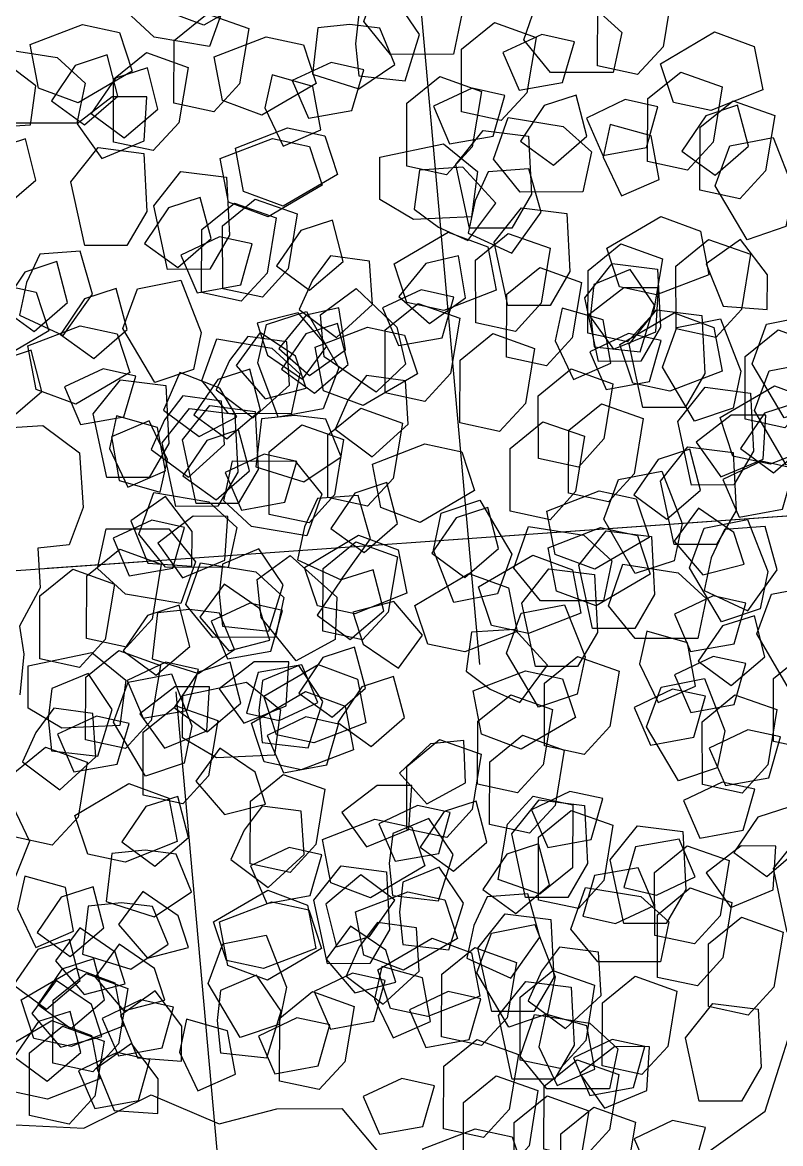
# Model space of a CAD drawing. Header units: metres. Extents: x 1851758 to 1852050, y 5187822 to 5188223.
# Drawn here: x 1851887.604 to 1851888.36, y 5187879.302 to 5187880.419 of the extents above; entities that cross this region are included whole.
import ezdxf

# ---------------------------------------------------------------- set-up
doc = ezdxf.new("R2010")
doc.units = ezdxf.units.M
doc.header["$LTSCALE"] = 2.5
doc.linetypes.add('L5', pattern=[1.15, 0.8, -0.175, 0, -0.175])
doc.layers.add('PAR', color=11, linetype='L5', lineweight=30)
doc.layers.add('PRO_PAR_SURF', color=157, linetype='CONTINUOUS', lineweight=20)
doc.layers.add('PRO_PAR_CONT_DA', color=40, linetype='CONTINUOUS', plot=False)
for name, color, linetype in [('PRO_VOI', 7, 'CONTINUOUS'), ('PRO_VOI_PLANCHETTES', 232, 'CONTINUOUS'), ('PRO_VOI_VEG', 81, 'CONTINUOUS'), ('TAL_HACH', 44, 'CONTINUOUS')]:
    doc.layers.add(name, color=color, linetype=linetype)

# ---------------------------------------------------------------- blocks, each defined once
blk = doc.blocks.new('arbuste fleurs blanches')
at = {"layer": 'PRO_VOI_VEG', "color": 66}
for points in [[(-2.1508, -1.1008), (-2.0363, -1.2123), (-1.9779, -1.2264), (-1.8647, -1.3138), (-1.6081, -1.3189), (-1.4477, -1.3611), (-1.3076, -1.5669), (-1.289, -1.7508), (-1.1135, -1.7947), (-0.894, -1.8385), (-0.7021, -2.0296), (-0.2656, -2.0387), (-0.1296, -2.2747), (0.1703, -2.2565), (0.2612, -2.0659), (0.2791, -1.8569), (0.4424, -1.8024), (0.6242, -2.1204), (0.7967, -2.1022)], [(-0.9984, 0.5446), (-0.9657, 0.4566), (-0.9971, 0.3707), (-1.0994, 0.3328), (-1.1789, 0.3381), (-1.2027, 0.3963), (-1.2777, 0.369), (-1.3627, 0.3869), (-1.4134, 0.3629), (-1.4934, 0.3469)], [(-1.6746, 0.3292), (-1.7674, 0.2455), (-1.9447, 0.2618)], [(-2.3176, 0.1111), (-2.285, -0.0213), (-2.1831, -0.1313), (-2.1994, -0.2779), (-2.1382, -0.3798), (-2.1006, -0.5032), (-2.1765, -0.6174), (-2.2311, -0.6953), (-2.2169, -0.8499), (-2.1502, -0.9086), (-2.1508, -1.1008)]]:
    blk.add_lwpolyline(points, dxfattribs=at)
at = {"layer": 'PRO_VOI_VEG'}
for points in [[(-0.2911, 0.783), (-0.3781, 0.8151), (-0.4281, 0.7318), (-0.3981, 0.6506), (-0.3207, 0.6627), (-0.2996, 0.7192)], [(-0.3685, 0.5631), (-0.4045, 0.683), (-0.3572, 0.7529), (-0.2691, 0.7486), (-0.2547, 0.6379), (-0.2875, 0.5698)], [(-0.5472, 0.7337), (-0.5747, 0.6569), (-0.5007, 0.609), (-0.4282, 0.6525), (-0.4659, 0.7076)], [(-0.3422, 0.541), (-0.3698, 0.4641), (-0.2958, 0.4163), (-0.2233, 0.4598), (-0.261, 0.5149)], [(-1.5821, 0.2548), (-1.5661, 0.1634), (-1.4689, 0.162), (-1.4138, 0.2287), (-1.4631, 0.2896), (-1.5226, 0.2794)], [(-2.0513, 0.1942), (-2.0789, 0.1174), (-2.0049, 0.0695), (-1.9324, 0.113), (-1.9701, 0.1681)], [(-1.9375, 0.179), (-1.965, 0.1022), (-1.891, 0.0543), (-1.8185, 0.0978), (-1.8562, 0.1529)], [(-1.3506, 0.1743), (-1.3782, 0.0975), (-1.3042, 0.0496), (-1.2317, 0.0932), (-1.2694, 0.1483)], [(-0.8593, 0.1739), (-0.8869, 0.097), (-0.8129, 0.0492), (-0.7404, 0.0927), (-0.7781, 0.1478)], [(-2.1885, 0.152), (-2.216, 0.0751), (-2.1421, 0.0273), (-2.0695, 0.0708), (-2.1072, 0.1259)], [(-2.0746, 0.1368), (-2.1022, 0.0599), (-2.0282, 0.0121), (-1.9557, 0.0556), (-1.9934, 0.1107)], [(-1.615, 0.0546), (-1.4948, 0.0899), (-1.4253, 0.0422), (-1.4301, -0.0459), (-1.5409, -0.0597), (-1.6088, -0.0264)], [(-0.5279, 0.1003), (-0.5555, 0.0235), (-0.4815, -0.0244), (-0.409, 0.0192), (-0.4467, 0.0742)], [(-1.7165, 0.0686), (-1.7441, -0.0082), (-1.6701, -0.0561), (-1.5976, -0.0125), (-1.6353, 0.0425)], [(-1.238, -0.1087), (-1.274, 0.0112), (-1.2267, 0.081), (-1.1386, 0.0768), (-1.1241, -0.0339), (-1.157, -0.1021)], [(-0.0229, -0.1173), (-0.0589, 0.0026), (-0.0116, 0.0725), (0.0765, 0.0683), (0.091, -0.0425), (0.0581, -0.1106)], [(-1.4301, 0.0449), (-1.4577, -0.032), (-1.3837, -0.0798), (-1.3112, -0.0363), (-1.3489, 0.0188)], [(-0.7222, 0.0321), (-0.7497, -0.0448), (-0.6758, -0.0926), (-0.6032, -0.0491), (-0.641, 0.006)], [(-0.3706, -0.2508), (-0.2836, -0.2829), (-0.2336, -0.1996), (-0.2636, -0.1184), (-0.341, -0.1304), (-0.3621, -0.187)], [(-2.1485, -0.2182), (-2.0958, -0.2806), (-2.0173, -0.2407), (-2.0185, -0.1561), (-2.0851, -0.161)], [(-1.1724, -0.1759), (-1.1999, -0.2528), (-1.1259, -0.3006), (-1.0534, -0.2571), (-1.0911, -0.202)], [(0.0333, -0.4332), (-0.0027, -0.3133), (0.0446, -0.2435), (0.1326, -0.2477), (0.1471, -0.3585), (0.1143, -0.4266)], [(-0.2121, -0.4432), (-0.2482, -0.3233), (-0.2009, -0.2535), (-0.1128, -0.2577), (-0.0983, -0.3684), (-0.1312, -0.4366)], [(-0.9882, -0.36), (-1.0158, -0.4368), (-0.9418, -0.4847), (-0.8693, -0.4411), (-0.907, -0.386)], [(-1.6651, -0.4792), (-1.6491, -0.5705), (-1.5519, -0.572), (-1.4968, -0.5052), (-1.5461, -0.4443), (-1.6056, -0.4545)], [(-1.2238, -0.6127), (-1.1368, -0.6448), (-1.0868, -0.5615), (-1.1168, -0.4804), (-1.1942, -0.4924), (-1.2153, -0.5489)], [(-0.5762, -0.5317), (-0.5236, -0.5942), (-0.4451, -0.5543), (-0.4463, -0.4697), (-0.5128, -0.4746)], [(-1.9362, -0.5611), (-1.8836, -0.6236), (-1.8051, -0.5837), (-1.8063, -0.4991), (-1.8728, -0.504)], [(-1.7524, -0.5266), (-1.7364, -0.6179), (-1.6392, -0.6193), (-1.5841, -0.5526), (-1.6334, -0.4917), (-1.6929, -0.5019)], [(-0.9817, -0.7148), (-1.0177, -0.5949), (-0.9704, -0.525), (-0.8823, -0.5292), (-0.8678, -0.64), (-0.9007, -0.7081)], [(-0.9115, -0.7603), (-0.8259, -0.669), (-0.7418, -0.6747), (-0.7012, -0.753), (-0.7896, -0.8212), (-0.8651, -0.827)], [(-0.7619, -0.7129), (-0.7895, -0.7897), (-0.7155, -0.8375), (-0.643, -0.794), (-0.6807, -0.7389)], [(-0.9998, -0.9168), (-1.0358, -0.7969), (-0.9885, -0.7271), (-0.9004, -0.7313), (-0.8859, -0.842), (-0.9188, -0.9102)], [(-1.9104, -1.004), (-1.9464, -0.8841), (-1.8992, -0.8143), (-1.8111, -0.8185), (-1.7966, -0.9293), (-1.8294, -0.9974)], [(-1.1451, -0.877), (-1.0925, -0.9394), (-1.014, -0.8995), (-1.0152, -0.8149), (-1.0818, -0.8199)], [(-1.9343, -0.9022), (-1.8816, -0.9646), (-1.8031, -0.9247), (-1.8043, -0.8401), (-1.8709, -0.8451)], [(-1.6391, -1.0293), (-1.6751, -0.9094), (-1.6278, -0.8395), (-1.5397, -0.8438), (-1.5252, -0.9545), (-1.5581, -1.0227)], [(-0.9667, -0.8581), (-1.0294, -0.9103), (-0.99, -0.9891), (-0.9054, -0.9884), (-0.9099, -0.9218)], [(-0.613, -0.8903), (-0.6405, -0.9672), (-0.5666, -1.015), (-0.494, -0.9715), (-0.5318, -0.9164)], [(-0.6181, -0.9866), (-0.5326, -0.8953), (-0.4484, -0.901), (-0.4078, -0.9793), (-0.4963, -1.0475), (-0.5717, -1.0533)], [(-1.0435, -0.9306), (-1.071, -1.0075), (-0.9971, -1.0553), (-0.9245, -1.0118), (-0.9622, -0.9567)], [(-1.0434, -1.1183), (-0.9578, -1.027), (-0.8737, -1.0327), (-0.8331, -1.111), (-0.9216, -1.1792), (-0.997, -1.185)], [(-1.3884, -1.1069), (-1.4159, -1.1838), (-1.342, -1.2316), (-1.2694, -1.1881), (-1.3071, -1.133)]]:
    blk.add_lwpolyline(points, close=True, dxfattribs=at)
at = {"layer": 'PRO_VOI_VEG', "color": 67}
for points in [[(-0.7815, 0.4984), (-0.8729, 0.5839), (-0.8671, 0.6681), (-0.7888, 0.7087), (-0.7206, 0.6202), (-0.7148, 0.5448)], [(-0.238, 0.4868), (-0.3294, 0.5724), (-0.3236, 0.6565), (-0.2453, 0.6971), (-0.1771, 0.6087), (-0.1713, 0.5332)], [(-0.3408, 0.6245), (-0.3679, 0.5474), (-0.2936, 0.5001), (-0.2213, 0.544), (-0.2594, 0.5989)], [(-0.9483, 0.602), (-0.9754, 0.525), (-0.9011, 0.4776), (-0.8288, 0.5216), (-0.8669, 0.5765)], [(-0.7642, 0.6032), (-0.7912, 0.5262), (-0.717, 0.4789), (-0.6447, 0.5228), (-0.6828, 0.5777)], [(-0.0463, 0.5381), (-0.0111, 0.4179), (-0.0588, 0.3484), (-0.1468, 0.3532), (-0.1606, 0.464), (-0.1273, 0.532)], [(-0.815, 0.32), (-0.9063, 0.4056), (-0.9006, 0.4897), (-0.8223, 0.5304), (-0.7541, 0.4419), (-0.7483, 0.3665)], [(-0.0183, 0.2902), (-0.1096, 0.3758), (-0.1039, 0.4599), (-0.0256, 0.5005), (0.0426, 0.412), (0.0484, 0.3366)], [(-0.7818, 0.4743), (-0.8088, 0.3972), (-0.7346, 0.3499), (-0.6623, 0.3939), (-0.7004, 0.4487)], [(-0.82, 0.2667), (-0.735, 0.3587), (-0.6508, 0.3534), (-0.6097, 0.2754), (-0.6978, 0.2066), (-0.7731, 0.2003)], [(-0.5601, 0.3653), (-0.5872, 0.2883), (-0.5129, 0.2409), (-0.4407, 0.2849), (-0.4787, 0.3397)], [(-0.157, 0.1283), (-0.2484, 0.2139), (-0.2426, 0.298), (-0.1643, 0.3386), (-0.0961, 0.2501), (-0.0903, 0.1747)], [(-0.8963, 0.2556), (-0.9485, 0.3184), (-1.0272, 0.2789), (-1.0266, 0.1943), (-0.96, 0.1989)], [(-1.6199, 0.304), (-1.652, 0.217), (-1.5687, 0.1669), (-1.4875, 0.1969), (-1.4995, 0.2743), (-1.5561, 0.2954)], [(-0.5619, 0.2893), (-0.6243, 0.2367), (-0.5844, 0.1581), (-0.4998, 0.1593), (-0.5048, 0.2259)], [(-0.3189, 0.0357), (-0.4102, 0.1213), (-0.4045, 0.2055), (-0.3262, 0.2461), (-0.258, 0.1576), (-0.2522, 0.0822)], [(-0.9497, 0.2356), (-0.9818, 0.1486), (-0.8985, 0.0985), (-0.8173, 0.1285), (-0.8293, 0.2059), (-0.8859, 0.227)], [(-0.602, 0.1901), (-0.4821, 0.2262), (-0.4123, 0.1789), (-0.4165, 0.0908), (-0.5272, 0.0763), (-0.5954, 0.1092)], [(-1.1314, 0.0214), (-1.1666, 0.1416), (-1.1189, 0.2111), (-1.0308, 0.2063), (-1.0171, 0.0955), (-1.0504, 0.0275)], [(-0.9823, 0.16), (-1.0094, 0.083), (-0.9351, 0.0356), (-0.8629, 0.0796), (-0.9009, 0.1345)], [(-0.8019, -0.0117), (-0.8372, 0.1084), (-0.7895, 0.178), (-0.7014, 0.1732), (-0.6876, 0.0623), (-0.7209, -0.0056)], [(-2.0185, 0.1154), (-2.0953, 0.1429), (-2.1432, 0.0689), (-2.0996, -0.0036), (-2.0445, 0.0341)], [(-1.5771, 0.0606), (-1.4921, 0.1525), (-1.4079, 0.1473), (-1.3668, 0.0692), (-1.4548, 0.0005), (-1.5302, -0.0058)], [(-1.9046, 0.1002), (-1.9815, 0.1277), (-2.0293, 0.0537), (-1.9858, -0.0188), (-1.9307, 0.0189)], [(-1.2583, 0.1306), (-1.3497, 0.1147), (-1.3511, 0.0175), (-1.2844, -0.0376), (-1.2235, 0.0117), (-1.2337, 0.0712)], [(-0.7297, -0.014), (-0.6529, -0.0416), (-0.605, 0.0324), (-0.6485, 0.1049), (-0.7036, 0.0672)], [(-0.9258, 0.0739), (-0.8905, -0.0462), (-0.9382, -0.1158), (-1.0263, -0.111), (-1.0401, -0.0001), (-1.0068, 0.0678)], [(-0.118, 0.0509), (-0.1015, -0.0404), (-0.0043, -0.0412), (0.0504, 0.0259), (0.0007, 0.0865), (-0.0587, 0.0759)], [(-1.166, 0.0193), (-1.2428, 0.0469), (-1.2906, -0.0271), (-1.2471, -0.0996), (-1.192, -0.0619)], [(-1.9132, 0.0152), (-1.9901, 0.0428), (-2.0379, -0.0312), (-1.9944, -0.1037), (-1.9393, -0.066)], [(-1.7994, 0), (-1.8762, 0.0276), (-1.924, -0.0464), (-1.8805, -0.1189), (-1.8254, -0.0812)], [(-1.247, -0.0015), (-1.2304, -0.0927), (-1.1332, -0.0935), (-1.0785, -0.0264), (-1.1282, 0.0341), (-1.1877, 0.0236)], [(-0.5984, 0.0323), (-0.6305, -0.0547), (-0.5472, -0.1048), (-0.466, -0.0748), (-0.4781, 0.0026), (-0.5346, 0.0237)], [(-2.1785, 0.0209), (-2.241, -0.0317), (-2.2011, -0.1102), (-2.1165, -0.109), (-2.1214, -0.0424)], [(-2.0647, 0.0057), (-2.1271, -0.0469), (-2.0872, -0.1254), (-2.0026, -0.1242), (-2.0075, -0.0576)], [(-1.0071, -0.0269), (-0.8872, 0.0091), (-0.8174, -0.0381), (-0.8216, -0.1262), (-0.9324, -0.1407), (-1.0005, -0.1079)], [(-0.6541, -0.2303), (-0.7455, -0.1447), (-0.7397, -0.0606), (-0.6614, -0.02), (-0.5933, -0.1084), (-0.5874, -0.1839)], [(-1.4812, -0.0656), (-1.5581, -0.038), (-1.6059, -0.112), (-1.5624, -0.1845), (-1.5073, -0.1468)], [(-0.8063, -0.1042), (-0.8384, -0.1912), (-0.7551, -0.2412), (-0.674, -0.2112), (-0.686, -0.1338), (-0.7425, -0.1127)], [(-1.6883, -0.1499), (-1.7204, -0.2369), (-1.6371, -0.287), (-1.5559, -0.257), (-1.568, -0.1796), (-1.6245, -0.1585)], [(-1.4301, -0.1487), (-1.4926, -0.2013), (-1.4527, -0.2798), (-1.3681, -0.2786), (-1.373, -0.212)], [(-0.9987, -0.153), (-1.0258, -0.2301), (-0.9515, -0.2774), (-0.8793, -0.2334), (-0.9173, -0.1786)], [(-2.0228, -0.2688), (-1.9378, -0.1769), (-1.8536, -0.1821), (-1.8125, -0.2601), (-1.9005, -0.3289), (-1.9759, -0.3352)], [(-1.6892, -0.191), (-1.7516, -0.2436), (-1.7117, -0.3221), (-1.6271, -0.321), (-1.6321, -0.2544)], [(-1.3312, -0.1852), (-1.3583, -0.2623), (-1.284, -0.3096), (-1.2117, -0.2657), (-1.2498, -0.2108)], [(-2.0629, -0.2401), (-2.0463, -0.3313), (-1.9492, -0.3321), (-1.8945, -0.265), (-1.9442, -0.2045), (-2.0036, -0.215)], [(-1.3651, -0.2765), (-1.3922, -0.3535), (-1.3179, -0.4009), (-1.2457, -0.3569), (-1.2837, -0.3021)], [(-0.5237, -0.3128), (-0.4038, -0.2768), (-0.334, -0.3241), (-0.3382, -0.4122), (-0.4489, -0.4267), (-0.5171, -0.3938)], [(-2.0097, -0.3029), (-2.0722, -0.3555), (-2.0323, -0.434), (-1.9477, -0.4328), (-1.9526, -0.3662)], [(-0.1508, -0.2947), (-0.1779, -0.3717), (-0.1036, -0.419), (-0.0313, -0.3751), (-0.0694, -0.3202)], [(-1.5901, -0.5241), (-1.6815, -0.4385), (-1.6757, -0.3544), (-1.5974, -0.3138), (-1.5292, -0.4023), (-1.5234, -0.4777)], [(-1.893, -0.3839), (-1.9555, -0.4365), (-1.9155, -0.515), (-1.831, -0.5138), (-1.8359, -0.4472)], [(-1.7474, -0.4162), (-1.8242, -0.3887), (-1.8721, -0.4626), (-1.8285, -0.5352), (-1.7734, -0.4974)], [(-1.7098, -0.6279), (-1.8011, -0.5424), (-1.7953, -0.4582), (-1.7171, -0.4176), (-1.6489, -0.5061), (-1.6431, -0.5815)], [(-1.5355, -0.4126), (-1.5979, -0.4652), (-1.558, -0.5437), (-1.4734, -0.5425), (-1.4784, -0.4759)], [(-0.0691, -0.4081), (-0.1315, -0.4607), (-0.0916, -0.5393), (-0.007, -0.5381), (-0.012, -0.4715)], [(-1.8454, -0.4364), (-1.8775, -0.5234), (-1.7942, -0.5734), (-1.713, -0.5434), (-1.7251, -0.466), (-1.7816, -0.4449)], [(-1.53, -0.4692), (-1.4101, -0.4332), (-1.3403, -0.4805), (-1.3445, -0.5686), (-1.4553, -0.583), (-1.5234, -0.5502)], [(-0.8639, -0.4857), (-0.744, -0.4497), (-0.6742, -0.4969), (-0.6784, -0.585), (-0.7891, -0.5995), (-0.8573, -0.5667)], [(-0.7472, -0.5099), (-0.6273, -0.4739), (-0.5574, -0.5211), (-0.5617, -0.6092), (-0.6724, -0.6237), (-0.7405, -0.5909)], [(-1.5564, -0.5049), (-1.5834, -0.5819), (-1.5092, -0.6293), (-1.4369, -0.5853), (-1.475, -0.5305)], [(-1.2206, -0.7276), (-1.312, -0.6421), (-1.3062, -0.5579), (-1.2279, -0.5173), (-1.1598, -0.6058), (-1.1539, -0.6812)], [(-0.5018, -0.5525), (-0.4853, -0.6438), (-0.3881, -0.6446), (-0.3334, -0.5775), (-0.3831, -0.517), (-0.4425, -0.5275)], [(-0.8352, -0.7662), (-0.9265, -0.6806), (-0.9208, -0.5964), (-0.8425, -0.5558), (-0.7743, -0.6443), (-0.7685, -0.7197)], [(-0.5139, -0.5474), (-0.5763, -0.6), (-0.5364, -0.6785), (-0.4518, -0.6773), (-0.4567, -0.6107)], [(-1.8739, -0.5768), (-1.9363, -0.6294), (-1.8964, -0.7079), (-1.8118, -0.7067), (-1.8168, -0.6401)], [(-1.2217, -0.6515), (-1.1367, -0.5596), (-1.0525, -0.5648), (-1.0114, -0.6429), (-1.0995, -0.7116), (-1.1748, -0.7179)], [(-0.9046, -0.7893), (-0.9959, -0.7037), (-0.9901, -0.6196), (-0.9119, -0.579), (-0.8437, -0.6674), (-0.8379, -0.7429)], [(-0.4826, -0.6007), (-0.3912, -0.6863), (-0.397, -0.7704), (-0.4753, -0.811), (-0.5435, -0.7226), (-0.5493, -0.6471)], [(-0.0782, -0.6092), (-0.1053, -0.6862), (-0.031, -0.7336), (0.0412, -0.6896), (0.0032, -0.6347)], [(-1.6021, -0.6486), (-1.6292, -0.7256), (-1.5549, -0.773), (-1.4827, -0.729), (-1.5207, -0.6742)], [(-0.4212, -0.6992), (-0.3013, -0.6632), (-0.2315, -0.7104), (-0.2357, -0.7985), (-0.3465, -0.813), (-0.4146, -0.7802)], [(-2.1242, -0.8918), (-2.2156, -0.8062), (-2.2098, -0.7221), (-2.1315, -0.6815), (-2.0633, -0.7699), (-2.0575, -0.8454)], [(-1.8499, -0.7764), (-1.7649, -0.6844), (-1.6808, -0.6897), (-1.6396, -0.7677), (-1.7277, -0.8364), (-1.8031, -0.8427)], [(-0.2102, -0.7843), (-0.1252, -0.6924), (-0.041, -0.6976), (0.0001, -0.7757), (-0.0879, -0.8444), (-0.1633, -0.8507)], [(-1.4221, -0.696), (-1.4845, -0.7486), (-1.4446, -0.8271), (-1.36, -0.8259), (-1.365, -0.7593)], [(-0.5871, -0.7868), (-0.5021, -0.6949), (-0.4179, -0.7001), (-0.3768, -0.7782), (-0.4649, -0.8469), (-0.5402, -0.8532)], [(-2.14, -0.7686), (-2.0201, -0.7326), (-1.9502, -0.7799), (-1.9544, -0.868), (-2.0652, -0.8825), (-2.1333, -0.8496)], [(-1.5905, -0.7609), (-1.4706, -0.7249), (-1.4008, -0.7721), (-1.405, -0.8602), (-1.5158, -0.8747), (-1.5839, -0.8419)], [(-1.9065, -0.817), (-1.7866, -0.781), (-1.7168, -0.8283), (-1.721, -0.9164), (-1.8318, -0.9309), (-1.8999, -0.898)], [(-1.7886, -0.7983), (-1.8207, -0.8853), (-1.7374, -0.9353), (-1.6562, -0.9053), (-1.6683, -0.8279), (-1.7248, -0.8068)], [(-0.7509, -0.8439), (-0.8277, -0.8163), (-0.8756, -0.8903), (-0.832, -0.9628), (-0.7769, -0.9251)], [(-1.1684, -0.834), (-1.2308, -0.8866), (-1.1909, -0.9652), (-1.1063, -0.964), (-1.1113, -0.8974)], [(-0.565, -0.8338), (-0.4737, -0.9193), (-0.4794, -1.0035), (-0.5577, -1.0441), (-0.6259, -0.9556), (-0.6317, -0.8802)], [(-1.2833, -0.961), (-1.1983, -0.8691), (-1.1142, -0.8743), (-1.073, -0.9524), (-1.1611, -1.0211), (-1.2365, -1.0274)], [(-0.9547, -0.9525), (-0.8697, -0.8606), (-0.7855, -0.8658), (-0.7444, -0.9438), (-0.8324, -1.0126), (-0.9078, -1.0189)], [(-0.5295, -0.956), (-0.4445, -0.8641), (-0.3603, -0.8693), (-0.3192, -0.9474), (-0.4072, -1.0161), (-0.4826, -1.0224)], [(-1.0828, -0.8926), (-1.1453, -0.9452), (-1.1053, -1.0237), (-1.0208, -1.0226), (-1.0257, -0.956)], [(-0.6824, -0.8742), (-0.7449, -0.9268), (-0.7049, -1.0053), (-0.6204, -1.0042), (-0.6253, -0.9376)], [(-1.8719, -0.9178), (-1.9344, -0.9704), (-1.8944, -1.0489), (-1.8099, -1.0477), (-1.8148, -0.9812)], [(-1.5919, -1.0031), (-1.472, -0.9671), (-1.4022, -1.0144), (-1.4064, -1.1025), (-1.5172, -1.117), (-1.5853, -1.0841)], [(-1.3179, -0.9814), (-1.3803, -1.034), (-1.3404, -1.1125), (-1.2558, -1.1113), (-1.2608, -1.0447)], [(-1.2767, -1.0085), (-1.1568, -0.9725), (-1.0869, -1.0198), (-1.0912, -1.1079), (-1.2019, -1.1223), (-1.2701, -1.0895)], [(-1.6707, -1.0324), (-1.5508, -0.9964), (-1.4809, -1.0437), (-1.4851, -1.1318), (-1.5959, -1.1463), (-1.664, -1.1134)], [(-1.2031, -1.0006), (-1.2655, -1.0532), (-1.2256, -1.1318), (-1.141, -1.1306), (-1.146, -1.064)], [(-1.9924, -1.0793), (-2.0548, -1.1319), (-2.0149, -1.2104), (-1.9303, -1.2092), (-1.9352, -1.1426)]]:
    blk.add_lwpolyline(points, close=True, dxfattribs=at)
at = {"layer": 'PRO_VOI_VEG', "color": 254}
for points in [[(-0.7684, 0.5637), (-0.7821, 0.4686), (-0.6868, 0.436), (-0.6111, 0.4839), (-0.6401, 0.5597), (-0.7019, 0.5688)], [(-0.3701, 0.5623), (-0.4219, 0.4955), (-0.3644, 0.4246), (-0.279, 0.4442), (-0.2984, 0.5105)], [(-0.2753, 0.3889), (-0.1552, 0.4241), (-0.0857, 0.3764), (-0.0904, 0.2883), (-0.2013, 0.2745), (-0.2692, 0.3078)], [(-1.0353, 0.2587), (-0.9827, 0.1962), (-0.9042, 0.2362), (-0.9054, 0.3207), (-0.9719, 0.3158)], [(-1.127, 0.2765), (-1.0917, 0.1564), (-1.1394, 0.0869), (-1.2275, 0.0916), (-1.2413, 0.2025), (-1.208, 0.2704)], [(-0.3478, 0.0588), (-0.4392, 0.1444), (-0.4334, 0.2285), (-0.3551, 0.2692), (-0.287, 0.1807), (-0.2812, 0.1053)], [(-1.5472, 0.2524), (-1.6099, 0.2002), (-1.5705, 0.1214), (-1.4859, 0.1221), (-1.4904, 0.1887)], [(-1.1411, 0.258), (-1.2039, 0.2058), (-1.1645, 0.127), (-1.0799, 0.1276), (-1.0844, 0.1942)], [(-1.9668, 0.1728), (-1.9142, 0.1103), (-1.8357, 0.1503), (-1.8369, 0.2348), (-1.9035, 0.2299)], [(-1.5421, 0.1958), (-1.422, 0.231), (-1.3524, 0.1833), (-1.3572, 0.0952), (-1.468, 0.0814), (-1.536, 0.1147)], [(-0.7864, 0.2245), (-0.8675, 0.2342), (-0.8976, 0.1514), (-0.8389, 0.0904), (-0.7937, 0.1395)], [(-0.2956, 0.1554), (-0.243, 0.0929), (-0.1645, 0.1328), (-0.1657, 0.2174), (-0.2323, 0.2125)], [(-2.189, 0.1864), (-2.0977, 0.1008), (-2.1034, 0.0167), (-2.1817, -0.0239), (-2.2499, 0.0646), (-2.2557, 0.14)], [(-2.0752, 0.1712), (-1.9838, 0.0856), (-1.9896, 0.0015), (-2.0679, -0.0391), (-2.136, 0.0494), (-2.1419, 0.1248)], [(-1.6928, 0.1731), (-1.6008, 0.0881), (-1.6061, 0.0039), (-1.6841, -0.0372), (-1.7529, 0.0508), (-1.7592, 0.1262)], [(-1.1253, 0.1693), (-1.1771, 0.1025), (-1.1196, 0.0316), (-1.0342, 0.0512), (-1.0537, 0.1175)], [(-0.0497, 0.1567), (-0.141, 0.1408), (-0.1425, 0.0436), (-0.0757, -0.0115), (-0.0149, 0.0378), (-0.025, 0.0972)], [(-1.4048, 0.1501), (-1.4676, 0.0979), (-1.4281, 0.0192), (-1.3435, 0.0198), (-1.3481, 0.0864)], [(-0.799, 0.1454), (-0.8317, 0.0586), (-0.7487, 0.008), (-0.6673, 0.0375), (-0.6789, 0.115), (-0.7353, 0.1364)], [(-0.6642, 0.0938), (-0.7413, 0.1209), (-0.7886, 0.0466), (-0.7447, -0.0256), (-0.6898, 0.0124)], [(-1.8583, 0.0962), (-1.953, 0.0799), (-1.9547, -0.0208), (-1.8857, -0.078), (-1.8225, -0.0271), (-1.8329, 0.0346)], [(-1.7445, 0.081), (-1.8391, 0.0647), (-1.8408, -0.036), (-1.7718, -0.0932), (-1.7087, -0.0423), (-1.7191, 0.0194)], [(-0.9515, 0.081), (-1.0143, 0.0287), (-0.9749, -0.05), (-0.8903, -0.0494), (-0.8948, 0.0172)], [(-0.5981, 0.017), (-0.6875, -0.0769), (-0.7746, -0.0701), (-0.816, 0.0113), (-0.7238, 0.0811), (-0.6456, 0.0865)], [(-0.6841, 0.049), (-0.7184, -0.0251), (-0.6489, -0.0793), (-0.5728, -0.0423), (-0.6055, 0.0159)], [(-0.8287, 0.0421), (-0.9234, 0.0258), (-0.9251, -0.0748), (-0.8561, -0.1321), (-0.7929, -0.0811), (-0.8033, -0.0195)], [(-2.0962, -0.0645), (-2.1627, -0.0123), (-2.2339, -0.0693), (-2.2149, -0.1548), (-2.1484, -0.1358)], [(-0.7127, -0.1621), (-0.6748, -0.0427), (-0.5964, -0.0118), (-0.526, -0.065), (-0.5766, -0.1646), (-0.6422, -0.2023)], [(-1.9823, -0.0797), (-2.0488, -0.0275), (-2.1201, -0.0845), (-2.1011, -0.17), (-2.0346, -0.151)], [(-1.0736, -0.0901), (-1.1268, -0.2034), (-1.2086, -0.2239), (-1.2714, -0.1619), (-1.2082, -0.0698), (-1.1383, -0.041)], [(-0.2615, -0.0353), (-0.1997, -0.1494), (-0.233, -0.2301), (-0.3232, -0.2444), (-0.3612, -0.1351), (-0.3422, -0.0591)], [(-1.4157, -0.1115), (-1.3243, -0.1971), (-1.3301, -0.2812), (-1.4084, -0.3218), (-1.4766, -0.2333), (-1.4824, -0.1579)], [(-1.4469, -0.1431), (-1.4309, -0.2345), (-1.3337, -0.2359), (-1.2786, -0.1692), (-1.3279, -0.1083), (-1.3874, -0.1185)], [(-0.1338, -0.1088), (-0.1966, -0.161), (-0.1571, -0.2398), (-0.0726, -0.2392), (-0.0771, -0.1725)], [(-1.3572, -0.12), (-1.2658, -0.2056), (-1.2716, -0.2897), (-1.3499, -0.3303), (-1.4181, -0.2419), (-1.4239, -0.1664)], [(-1.0879, -0.1246), (-0.996, -0.2096), (-1.0012, -0.2938), (-1.0792, -0.3349), (-1.148, -0.2468), (-1.1543, -0.1715)], [(-0.4569, -0.123), (-0.3656, -0.2086), (-0.3713, -0.2927), (-0.4496, -0.3333), (-0.5178, -0.2449), (-0.5236, -0.1694)], [(-0.1287, -0.1655), (-0.0086, -0.1302), (0.061, -0.1779), (0.0562, -0.266), (-0.0547, -0.2798), (-0.1226, -0.2465)], [(-1.8169, -0.1524), (-1.7256, -0.238), (-1.7314, -0.3221), (-1.8096, -0.3627), (-1.8778, -0.2743), (-1.8836, -0.1988)], [(-1.6853, -0.1893), (-1.5651, -0.154), (-1.4956, -0.2017), (-1.5004, -0.2898), (-1.6112, -0.3036), (-1.6792, -0.2703)], [(-0.5169, -0.1505), (-0.5511, -0.2246), (-0.4816, -0.2788), (-0.4055, -0.2418), (-0.4383, -0.1836)], [(-1.8064, -0.3738), (-1.8977, -0.2883), (-1.892, -0.2041), (-1.8137, -0.1635), (-1.7455, -0.252), (-1.7397, -0.3274)], [(-0.8447, -0.4058), (-0.9361, -0.3203), (-0.9303, -0.2361), (-0.852, -0.1955), (-0.7838, -0.284), (-0.778, -0.3594)], [(0.0086, -0.2111), (-0.0542, -0.2633), (-0.0147, -0.3421), (0.0698, -0.3414), (0.0653, -0.2748)], [(-1.2273, -0.3613), (-1.1505, -0.3889), (-1.1026, -0.3149), (-1.1462, -0.2424), (-1.2013, -0.2801)], [(-0.3565, -0.247), (-0.3701, -0.3421), (-0.2749, -0.3747), (-0.1991, -0.3267), (-0.2281, -0.2509), (-0.29, -0.2418)], [(-1.6723, -0.4863), (-1.6431, -0.407), (-1.7193, -0.3568), (-1.7948, -0.4012), (-1.7562, -0.4586)], [(-1.0979, -0.3569), (-1.006, -0.4419), (-1.0113, -0.526), (-1.0893, -0.5671), (-1.158, -0.4791), (-1.1643, -0.4037)], [(-0.8597, -0.4215), (-0.9446, -0.5134), (-1.0288, -0.5082), (-1.0699, -0.4301), (-0.9819, -0.3614), (-0.9065, -0.3551)], [(-1.4273, -0.4233), (-1.4705, -0.4926), (-1.4083, -0.5549), (-1.3282, -0.5277), (-1.3535, -0.4659)], [(-1.0259, -0.4683), (-0.9345, -0.5539), (-0.9403, -0.638), (-1.0186, -0.6786), (-1.0868, -0.5901), (-1.0926, -0.5147)], [(-0.1978, -0.5191), (-0.1451, -0.5815), (-0.0666, -0.5416), (-0.0678, -0.457), (-0.1344, -0.462)], [(-1.815, -0.4935), (-1.7236, -0.5791), (-1.7294, -0.6632), (-1.8077, -0.7038), (-1.8759, -0.6153), (-1.8817, -0.5399)], [(-0.3061, -0.5207), (-0.2147, -0.6063), (-0.2205, -0.6904), (-0.2988, -0.731), (-0.367, -0.6425), (-0.3728, -0.5671)], [(0.0763, -0.5188), (0.1682, -0.6038), (0.163, -0.688), (0.085, -0.7291), (0.0162, -0.641), (0.0099, -0.5657)], [(-0.2133, -0.7716), (-0.2798, -0.7194), (-0.351, -0.7764), (-0.332, -0.8619), (-0.2655, -0.8429)]]:
    blk.add_lwpolyline(points, close=True, dxfattribs=at)
at = {"layer": 'PRO_VOI_VEG', "color": 77}
for points in [[(-0.598, 0.4786), (-0.4844, 0.5411), (-0.4034, 0.5084), (-0.3886, 0.4182), (-0.4976, 0.3795), (-0.5738, 0.398)], [(-1.0287, 0.3041), (-0.9151, 0.3665), (-0.8341, 0.3338), (-0.8193, 0.2437), (-0.9283, 0.205), (-1.0045, 0.2235)], [(-0.5966, 0.3068), (-0.483, 0.3693), (-0.402, 0.3366), (-0.3871, 0.2464), (-0.4962, 0.2077), (-0.5723, 0.2262)], [(-1.0446, 0.1562), (-0.931, 0.2186), (-0.85, 0.1859), (-0.8352, 0.0958), (-0.9442, 0.0571), (-1.0204, 0.0756)], [(-1.0275, 0.1189), (-0.9139, 0.1814), (-0.8329, 0.1487), (-0.8181, 0.0585), (-0.9271, 0.0198), (-1.0033, 0.0384)], [(-1.4616, 0.1072), (-1.5134, 0.0404), (-1.4559, -0.0305), (-1.3705, -0.011), (-1.39, 0.0554)], [(-1.3685, -0.0304), (-1.4203, -0.0972), (-1.3629, -0.1681), (-1.2775, -0.1485), (-1.2969, -0.0822)], [(-0.3461, -0.247), (-0.2325, -0.1845), (-0.1515, -0.2172), (-0.1366, -0.3074), (-0.2457, -0.3461), (-0.3218, -0.3276)], [(-0.4722, -0.3645), (-0.3586, -0.302), (-0.2776, -0.3348), (-0.2628, -0.4249), (-0.3718, -0.4636), (-0.448, -0.4451)], [(-1.8322, -0.3939), (-1.7186, -0.3314), (-1.6376, -0.3642), (-1.6228, -0.4543), (-1.7318, -0.493), (-1.808, -0.4745)], [(-0.4436, -0.5241), (-0.4954, -0.591), (-0.4379, -0.6618), (-0.3525, -0.6423), (-0.372, -0.5759)], [(-1.1463, -0.6224), (-1.0326, -0.5599), (-0.9517, -0.5926), (-0.9368, -0.6828), (-1.0459, -0.7215), (-1.122, -0.7029)], [(-0.5903, -0.6805), (-0.4766, -0.6181), (-0.3957, -0.6508), (-0.3808, -0.7409), (-0.4899, -0.7796), (-0.566, -0.7611)], [(-1.0412, -0.7098), (-0.9275, -0.6473), (-0.8466, -0.68), (-0.8317, -0.7702), (-0.9408, -0.8089), (-1.0169, -0.7903)], [(-1.8303, -0.735), (-1.7166, -0.6725), (-1.6357, -0.7052), (-1.6208, -0.7954), (-1.7299, -0.834), (-1.806, -0.8155)], [(-1.5931, -0.7348), (-1.4794, -0.6724), (-1.3985, -0.7051), (-1.3836, -0.7952), (-1.4927, -0.8339), (-1.5688, -0.8154)], [(-1.9476, -0.8126), (-1.834, -0.7501), (-1.753, -0.7829), (-1.7382, -0.873), (-1.8472, -0.9117), (-1.9234, -0.8932)], [(-0.6261, -0.8017), (-0.678, -0.8685), (-0.6205, -0.9394), (-0.5351, -0.9198), (-0.5545, -0.8535)], [(-1.5867, -0.9375), (-1.4731, -0.8751), (-1.3921, -0.9078), (-1.3772, -0.9979), (-1.4863, -1.0366), (-1.5624, -1.0181)], [(-0.9051, -0.9017), (-0.9187, -0.9968), (-0.8235, -1.0295), (-0.7477, -0.9815), (-0.7767, -0.9057), (-0.8386, -0.8966)], [(-1.8835, -1.1825), (-1.7699, -1.12), (-1.6889, -1.1527), (-1.6741, -1.2429), (-1.7831, -1.2816), (-1.8593, -1.2631)]]:
    blk.add_lwpolyline(points, close=True, dxfattribs=at)
at = {"layer": 'PRO_VOI_VEG', "color": 9}
for points in [[(-0.384, 0.4825), (-0.2639, 0.5178), (-0.1944, 0.4701), (-0.1991, 0.382), (-0.31, 0.3682), (-0.3779, 0.4015)], [(-0.8798, 0.4371), (-0.9426, 0.3849), (-0.9032, 0.3061), (-0.8186, 0.3068), (-0.8231, 0.3734)], [(-1.4131, 0.3297), (-1.293, 0.365), (-1.2235, 0.3173), (-1.2283, 0.2292), (-1.3391, 0.2154), (-1.407, 0.2487)], [(-1.7683, 0.2807), (-1.6482, 0.3159), (-1.5787, 0.2682), (-1.5835, 0.1801), (-1.6943, 0.1663), (-1.7622, 0.1996)], [(-1.3479, 0.2516), (-1.2278, 0.2868), (-1.1583, 0.2391), (-1.163, 0.1511), (-1.2739, 0.1373), (-1.3418, 0.1706)], [(-0.6212, 0.2287), (-0.5011, 0.2639), (-0.4316, 0.2162), (-0.4363, 0.1281), (-0.5472, 0.1144), (-0.6151, 0.1477)], [(-0.165, 0.1755), (-0.2278, 0.1233), (-0.1884, 0.0445), (-0.1038, 0.0451), (-0.1083, 0.1118)], [(-2.2919, 0.0897), (-2.1717, 0.125), (-2.1022, 0.0773), (-2.107, -0.0108), (-2.2178, -0.0246), (-2.2858, 0.0087)], [(-2.178, 0.0745), (-2.0579, 0.1098), (-1.9883, 0.0621), (-1.9931, -0.026), (-2.104, -0.0398), (-2.1719, -0.0065)], [(-1.2441, 0.0231), (-1.3068, -0.0291), (-1.2674, -0.1079), (-1.1828, -0.1072), (-1.1873, -0.0406)], [(-0.2631, -0.0917), (-0.143, -0.0564), (-0.0735, -0.1041), (-0.0783, -0.1922), (-0.1891, -0.206), (-0.257, -0.1727)], [(-1.3385, -0.227), (-1.2757, -0.1748), (-1.3151, -0.096), (-1.3997, -0.0966), (-1.3952, -0.1633)], [(-0.9416, -0.1292), (-0.8215, -0.094), (-0.752, -0.1417), (-0.7568, -0.2297), (-0.8676, -0.2435), (-0.9355, -0.2102)], [(-0.548, -0.1259), (-0.6108, -0.1781), (-0.5714, -0.2569), (-0.4868, -0.2562), (-0.4913, -0.1896)], [(-0.7085, -0.1791), (-0.5884, -0.1439), (-0.5189, -0.1916), (-0.5236, -0.2797), (-0.6345, -0.2934), (-0.7024, -0.2601)], [(-1.1997, -0.1958), (-1.0796, -0.1606), (-1.01, -0.2083), (-1.0148, -0.2964), (-1.1257, -0.3101), (-1.1936, -0.2768)], [(-0.7235, -0.3392), (-0.6034, -0.304), (-0.5339, -0.3517), (-0.5387, -0.4397), (-0.6495, -0.4535), (-0.7174, -0.4202)], [(-2.0836, -0.3686), (-1.9634, -0.3334), (-1.8939, -0.3811), (-1.8987, -0.4691), (-2.0095, -0.4829), (-2.0774, -0.4496)], [(-0.5711, -0.3913), (-0.451, -0.3561), (-0.3814, -0.4038), (-0.3862, -0.4919), (-0.4971, -0.5056), (-0.565, -0.4723)], [(0.0367, -0.3996), (0.1568, -0.3643), (0.2263, -0.412), (0.2215, -0.5001), (0.1107, -0.5139), (0.0428, -0.4806)], [(-0.4795, -0.5328), (-0.3593, -0.4975), (-0.2898, -0.5452), (-0.2946, -0.6333), (-0.4054, -0.6471), (-0.4734, -0.6138)], [(-0.1173, -0.5494), (0.0028, -0.5141), (0.0723, -0.5619), (0.0676, -0.6499), (-0.0433, -0.6637), (-0.1112, -0.6304)], [(-2.0655, -0.5377), (-2.1283, -0.5899), (-2.0889, -0.6686), (-2.0043, -0.668), (-2.0088, -0.6014)], [(-1.4036, -0.5787), (-1.2834, -0.5434), (-1.2139, -0.5911), (-1.2187, -0.6792), (-1.3295, -0.693), (-1.3975, -0.6597)], [(-0.7958, -0.5869), (-0.6757, -0.5517), (-0.6062, -0.5994), (-0.6109, -0.6874), (-0.7218, -0.7012), (-0.7897, -0.6679)], [(-1.4743, -0.6244), (-1.3542, -0.5892), (-1.2847, -0.6369), (-1.2894, -0.725), (-1.4003, -0.7388), (-1.4682, -0.7055)], [(-1.9072, -0.6536), (-1.7871, -0.6184), (-1.7176, -0.6661), (-1.7223, -0.7542), (-1.8332, -0.7679), (-1.9011, -0.7346)], [(-0.1423, -0.6659), (-0.0221, -0.6307), (0.0474, -0.6784), (0.0426, -0.7664), (-0.0682, -0.7802), (-0.1362, -0.7469)], [(-1.3891, -0.7726), (-1.5093, -0.8078), (-1.5788, -0.7601), (-1.574, -0.6721), (-1.4632, -0.6583), (-1.3952, -0.6916)], [(-1.2925, -0.6845), (-1.1724, -0.6492), (-1.1028, -0.6969), (-1.1076, -0.785), (-1.2185, -0.7988), (-1.2864, -0.7655)], [(-2.0816, -0.7097), (-1.9615, -0.6744), (-1.8919, -0.7221), (-1.8967, -0.8102), (-2.0076, -0.824), (-2.0755, -0.7907)], [(-2.1495, -0.8762), (-2.0294, -0.8409), (-1.9598, -0.8887), (-1.9646, -0.9767), (-2.0754, -0.9905), (-2.1434, -0.9572)], [(-0.5543, -0.8823), (-0.4342, -0.8471), (-0.3646, -0.8948), (-0.3694, -0.9829), (-0.4803, -0.9966), (-0.5482, -0.9633)], [(-1.5348, -0.985), (-1.472, -0.9328), (-1.5114, -0.8541), (-1.596, -0.8547), (-1.5915, -0.9213)], [(-2.0632, -0.9129), (-1.9431, -0.8777), (-1.8736, -0.9254), (-1.8784, -1.0134), (-1.9892, -1.0272), (-2.0571, -0.9939)], [(-1.4571, -1.0471), (-1.3943, -0.9949), (-1.4337, -0.9162), (-1.5183, -0.9168), (-1.5138, -0.9834)], [(-2.1443, -0.9719), (-2.0242, -0.9367), (-1.9547, -0.9844), (-1.9594, -1.0725), (-2.0703, -1.0863), (-2.1382, -1.053)], [(-1.8708, -0.9768), (-1.7507, -0.9415), (-1.6811, -0.9893), (-1.6859, -1.0773), (-1.7968, -1.0911), (-1.8647, -1.0578)], [(-1.1537, -1.1196), (-1.0335, -1.0843), (-0.964, -1.132), (-0.9688, -1.2201), (-1.0796, -1.2339), (-1.1475, -1.2006)], [(-1.6974, -1.1461), (-1.5772, -1.1108), (-1.5077, -1.1586), (-1.5125, -1.2466), (-1.6233, -1.2604), (-1.6912, -1.2271)]]:
    blk.add_lwpolyline(points, close=True, dxfattribs=at)
at = {"layer": 'PRO_VOI_VEG', "color": 66}
for points in [[(-1.4333, 0.3476), (-1.3715, 0.2336), (-1.4048, 0.1528), (-1.495, 0.1385), (-1.533, 0.2478), (-1.514, 0.3238)], [(-1.0314, 0.1817), (-1.0979, 0.234), (-1.1691, 0.177), (-1.1501, 0.0915), (-1.0836, 0.1105)], [(-1.4022, 0.0353), (-1.3405, -0.0787), (-1.3737, -0.1595), (-1.4639, -0.1737), (-1.5019, -0.0645), (-1.4829, 0.0116)], [(-1.0774, -0.1065), (-1.0911, -0.2016), (-0.9958, -0.2342), (-0.9201, -0.1862), (-0.9491, -0.1104), (-1.0109, -0.1013)], [(-1.5348, -0.3354), (-1.5866, -0.4022), (-1.5292, -0.4731), (-1.4438, -0.4536), (-1.4632, -0.3872)], [(-0.5271, -0.5696), (-0.4134, -0.5071), (-0.3324, -0.5398), (-0.3176, -0.63), (-0.4266, -0.6687), (-0.5028, -0.6502)], [(-1.742, -0.6571), (-1.7556, -0.7522), (-1.6604, -0.7848), (-1.5847, -0.7368), (-1.6136, -0.661), (-1.6755, -0.6519)], [(-0.8342, -0.8184), (-0.7205, -0.7559), (-0.6395, -0.7887), (-0.6247, -0.8788), (-0.7337, -0.9175), (-0.8099, -0.899)], [(-0.7107, -0.8176), (-0.597, -0.7551), (-0.5161, -0.7879), (-0.5012, -0.878), (-0.6103, -0.9167), (-0.6864, -0.8982)], [(-1.8986, -0.9384), (-1.9504, -1.0052), (-1.893, -1.0761), (-1.8076, -1.0566), (-1.827, -0.9902)], [(-1.4433, -1.0657), (-1.4951, -1.1325), (-1.4377, -1.2034), (-1.3523, -1.1839), (-1.3717, -1.1175)], [(-1.5105, -1.2547), (-1.3968, -1.1922), (-1.3159, -1.225), (-1.301, -1.3151), (-1.4101, -1.3538), (-1.4862, -1.3353)]]:
    blk.add_lwpolyline(points, close=True, dxfattribs=at)

msp = doc.modelspace()

# ---------------------------------------------------------------- hatches: boundary and pattern name
at = {"layer": 'PRO_VOI_PLANCHETTES'}
h = msp.add_hatch(color=256, dxfattribs=at)
h.dxf.hatch_style = 1
edge = h.paths.add_edge_path()
edge.add_arc((1851926.4252, 5187498.2076), 386.6253, 94.068008, 99.380647, ccw=False)
edge.add_line((1851898.9978, 5187883.8588), (1851897.6403, 5187902.7554))
edge.add_line((1851897.6403, 5187902.7554), (1851897.6702, 5187902.7575))
edge.add_line((1851897.6702, 5187902.7575), (1851899.0298, 5187883.831))
edge.add_line((1851899.0298, 5187883.831), (1851899.001, 5187883.8289))
edge.add_arc((1851926.4252, 5187498.2076), 386.5953, 94.067849, 99.380857)
edge.add_line((1851863.4115, 5187879.6328), (1851863.408, 5187879.6626))
h = msp.add_hatch(color=256, dxfattribs=at)
h.dxf.hatch_style = 1
edge = h.paths.add_edge_path()
edge.add_arc((1851926.4252, 5187498.2076), 385.1553, 94.067373, 99.391014, ccw=False)
edge.add_line((1851899.1063, 5187882.3928), (1851938.5438, 5187885.1975))
edge.add_line((1851938.5438, 5187885.1975), (1851938.7524, 5187882.2942))
edge.add_line((1851938.7524, 5187882.2942), (1851938.7225, 5187882.2918))
edge.add_line((1851938.7225, 5187882.2918), (1851938.5161, 5187885.1654))
edge.add_line((1851938.5161, 5187885.1654), (1851899.1052, 5187882.3626))
edge.add_arc((1851926.4252, 5187498.2076), 385.1253, 94.067849, 99.391226)
edge.add_line((1851863.5824, 5187878.1711), (1851863.5789, 5187878.2009))

# ---------------------------------------------------------------- linework, layer by layer
at = {"layer": 'PAR', "flags": 128}
msp.add_lwpolyline([(1851757.77, 5187868.487), (1851833.6918, 5187875.6402), (1851863.5824, 5187878.1707), (1851981.4866, 5187886.528), (1851987.4718, 5187886.9522), (1852004.3774, 5187888.6518), (1852028.9496, 5187890.8198)], dxfattribs=at)
at = {"layer": 'PRO_PAR_CONT_DA', "flags": 128}
msp.add_lwpolyline([(1851863.5824, 5187878.1707), (1851981.4866, 5187886.528), (1851981.3715, 5187888.4018), (1851863.4796, 5187879.0507)], close=True, dxfattribs=at)
at = {"layer": 'PRO_PAR_SURF', "flags": 128}
msp.add_lwpolyline([(1851977.7933, 5187946.6346), (1851981.4866, 5187886.528), (1851863.5824, 5187878.1707), (1851856.5917, 5187937.9836), (1851927.7207, 5187943.0606)], close=True, dxfattribs=at)
at = {"layer": 'PRO_VOI', "color": 34, "flags": 128}
msp.add_lwpolyline([(1851898.1914, 5187884.6027, 0.030026), (1851863.484, 5187879.6752)], format="xyb", dxfattribs=at)
at = {"layer": 'PRO_VOI_PLANCHETTES', "flags": 128}
for points in [[(1851863.408, 5187879.6626, -0.023185), (1851898.9978, 5187883.8588), (1851897.6403, 5187902.7554), (1851897.6702, 5187902.7575), (1851899.0298, 5187883.831), (1851899.001, 5187883.8289, 0.023187), (1851863.4115, 5187879.6328)], [(1851863.5789, 5187878.2009, -0.023233), (1851899.1063, 5187882.3928), (1851938.5438, 5187885.1975), (1851938.7524, 5187882.2942), (1851938.7225, 5187882.2918), (1851938.5161, 5187885.1654), (1851899.1052, 5187882.3626, 0.023232), (1851863.5824, 5187878.1711)]]:
    msp.add_lwpolyline(points, format="xyb", close=True, dxfattribs=at)
at = {"layer": 'TAL_HACH'}
for p, q in [((1851888.0603, 5187879.7791), (1851887.9936, 5187880.5243)), ((1851887.811, 5187879.1544), (1851887.7576, 5187879.752))]:
    msp.add_line(p, q, dxfattribs=at)

# ---------------------------------------------------------------- block references
at = {"layer": 'PRO_VOI_VEG', "xscale": 0.5, "yscale": 0.5, "rotation": 73.42673142394756}
msp.add_blockref('arbuste fleurs blanches', (1851887.981, 5187880.4152), dxfattribs=at)

doc.saveas('drawing.dxf')
